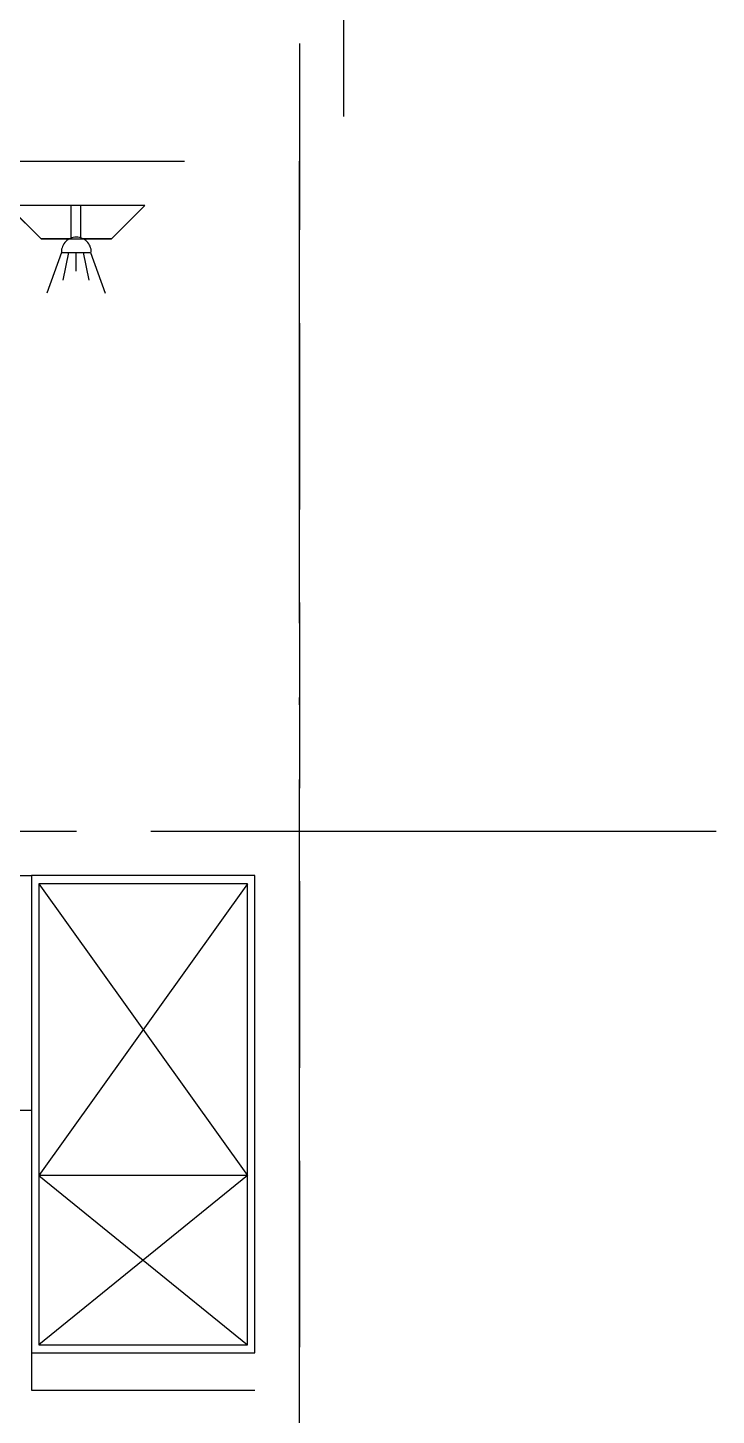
# Model space of a CAD drawing. Header units: millimetres. Extents: x -1120 to 100154, y -9529 to 14223.
# Drawn here: x 55159 to 57009, y 3852 to 7578 of the extents above; entities that cross this region are included whole.
import ezdxf

# ---------------------------------------------------------------- set-up
doc = ezdxf.new("R2010")
doc.units = ezdxf.units.MM
doc.linetypes.add('DOTE', pattern=[2.42, 2, -0.2, 0.02, -0.2])
doc.layers.add('A-DOTE', color=1, linetype='Continuous')
doc.layers.add('A-立面看线', color=7, linetype='Continuous')

msp = doc.modelspace()

# ---------------------------------------------------------------- linework, layer by layer
at = {"layer": 'A-DOTE', "linetype": 'DOTE', "ltscale": 1000}
for p, q in [((55888.7, -3700.5), (55888.7, 7220.3)), ((53069.6, 5420.7), (57008.7, 5420.7))]:
    msp.add_line(p, q, dxfattribs=at)
at = {"layer": 'A-立面看线'}
for points in [[(56008.4, 7340), (56008.4, 8900.2)], [(55888.7, 7535.8), (55888.7, 7035.3)], [(55079.2, 7220.3), (55579.7, 7220.3)], [(55473, 7100.6), (55383.8, 7011.4), (55473, 7100.6), (55105.3, 7100.6), (55194.5, 7011.4)], [(55194.5, 7011.4), (55111.8, 7094.1)], [(55275, 7013.6), (55275, 7100.6)], [(55301.1, 7013.6), (55301.1, 7100.6)], [(55383.8, 7011.4), (55466.5, 7094.1)], [(55275, 7011.4), (55194.5, 7011.4)], [(55194.5, 7011.4), (55383.8, 7011.4), (55301.1, 7011.4)], [(55329.4, 6975.5), (55329.2, 6979.6), (55328.6, 6983.6), (55327.6, 6987.5), (55326.3, 6991.2), (55324.6, 6994.7), (55322.6, 6998), (55320.2, 7001.1), (55317.6, 7003.9), (55314.8, 7006.5), (55311.7, 7008.9), (55308.4, 7010.9), (55304.8, 7012.6), (55301.1, 7013.9), (55297.3, 7014.9), (55293.3, 7015.5), (55289.2, 7015.7), (55285.1, 7015.5), (55281.1, 7014.9), (55277.2, 7013.9), (55273.5, 7012.6), (55270, 7010.9), (55266.7, 7008.9), (55263.6, 7006.5), (55260.7, 7003.9), (55258.1, 7001.1), (55255.8, 6998), (55253.8, 6994.7), (55252.1, 6991.1), (55250.7, 6987.4), (55249.7, 6983.6), (55249.1, 6979.6), (55248.9, 6975.5)], [(55248.9, 6974.4), (55209.7, 6865.6)], [(55248.9, 6974.4), (55327.3, 6974.4)], [(55268.5, 6974.4), (55253.3, 6900.4)], [(55288.1, 6974.4), (55288.1, 6924.3)], [(55307.7, 6974.4), (55322.9, 6900.4)], [(55327.3, 6974.4), (55366.4, 6865.6)], [(55888.7, 6785.1), (55888.7, 6284.6)], [(55888.7, 6034.3), (55888.7, 5536)], [(54789.8, 5420.7), (55288.1, 5420.7)], [(55538.3, 5420.7), (56038.8, 5420.7)], [(53608.1, 5301), (55168.4, 5301), (55168.4, 4669.9), (53608.1, 4669.9), (53608.1, 5301)], [(55168.4, 4019.3), (55769, 4019.3), (55769, 5301), (55168.4, 5301), (55168.4, 4019.3)], [(55749.4, 5279.2), (55188, 4495.8)], [(55188, 4041), (55749.4, 4041), (55749.4, 5279.2), (55188, 5279.2), (55188, 4041)], [(55188, 5279.2), (55749.4, 4495.8), (55188, 4495.8), (55749.4, 4041)], [(55888.7, 5285.7), (55888.7, 4785.2)], [(55168.4, 4669.9), (53608.1, 4669.9)], [(55168.4, 4669.9), (55168.4, 4019.3)], [(55888.7, 4535), (55888.7, 4034.5)], [(55749.4, 4495.8), (55188, 4041)], [(55168.4, 4019.3), (55769, 4019.3)], [(55168.4, 4019.3), (55168.4, 3919.1)], [(55168.4, 3919.1), (55769, 3919.1)]]:
    msp.add_lwpolyline(points, dxfattribs=at)

doc.saveas('drawing.dxf')
